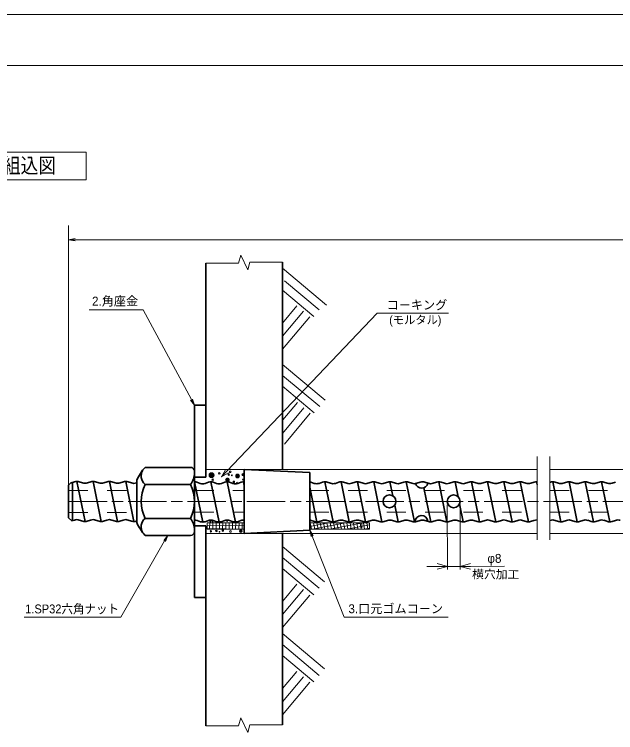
# Model space of a CAD drawing. Units: millimetres at full size, sheet at 1:2.5; details may follow other scales. Extents: x 2161 to 3841, y 1207 to 2409.
# Drawn here: x 2462 to 2930, y 1849 to 2409 of the extents above; entities that cross this region are included whole.
import ezdxf
from ezdxf.enums import TextEntityAlignment as Align

# ---------------------------------------------------------------- set-up
doc = ezdxf.new("R2010")
doc.units = ezdxf.units.MM
doc.header["$LTSCALE"] = 2.5
doc.header["$PDMODE"] = 32
doc.header["$PDSIZE"] = 1.25
doc.linetypes.add('CHAIN', pattern=[18.5, 12, -1.5, 3.5, -1.5])
doc.linetypes.add('DASHED_SPACED', pattern=[12, 6, -6])
for name, color, linetype, lineweight in [('0_2', 7, 'Continuous', 13), ('1 外形線', 7, 'Continuous', 35), ('2 細い実線', 3, 'Continuous', 20), ('3 隠れ線', 2, 'DASHED_SPACED', 13), ('4 中心線', 1, 'CHAIN', 15), ('6 寸法線', 4, 'Continuous', 13), ('7 枠・タイトル', 7, 'Continuous', 13), ('DEFPOINTS_8', 7, 'Continuous', 13)]:
    doc.layers.add(name, color=color, linetype=linetype, lineweight=lineweight)
doc.layers.add('9文字', color=7, linetype='Continuous')
doc.styles.add('ＭＳ Ｐゴシック', font='')
doc.styles.get('ＭＳ Ｐゴシック').set_extended_font_data('MS PGothic')

# ---------------------------------------------------------------- blocks, each defined once
blk = doc.blocks.new('open_arrow')
at = {"color": 0, "linetype": 'Continuous', "lineweight": -2}
blk.add_lwpolyline([(7.5, 1.25), (0, 0), (7.5, -1.25)], dxfattribs=at)

msp = doc.modelspace()

# ---------------------------------------------------------------- hatches: boundary and pattern name
at = {"layer": '2 細い実線'}
for points in [[(2616.948, 2051.124, 1), (2613.781, 2048.906, 1)], [(2634.47, 2048.573, 1), (2636.846, 2050.237, 1)], [(2626.548, 2045.52, 1), (2628.923, 2047.183, 0.41421), (2626.904, 2047.54, 0.41421)], [(2614.01, 2013.838, 1), (2614.901, 2014.462, 0.41421), (2614.144, 2014.595, 0.41421)], [(2614.382, 2005.948, 1), (2615.273, 2006.572, 0.41421), (2614.515, 2006.706, 0.41421)], [(2637.263, 2005.788, 0.41421), (2638.777, 2005.521, 0.41421), (2639.045, 2007.036, 1)]]:
    msp.add_hatch(color=256, dxfattribs=at).paths.add_polyline_path(points)

# ---------------------------------------------------------------- linework, layer by layer
at = {"layer": '0_2'}
for p, q in [((2307.624, 2302.019), (2517.741, 2302.019)), ((2517.741, 2302.019), (2517.741, 2280.448)), ((2307.624, 2280.448), (2517.741, 2280.448))]:
    msp.add_line(p, q, dxfattribs=at)
at = {"layer": '1 外形線'}
for p, q in [((2611.016, 2060.051), (2611.016, 2215.485)), ((2670.647, 2216.269), (2670.647, 2054.602)), ((2602.02, 1954.602), (2602.02, 2104.602)), ((2602.02, 2104.602), (2611.02, 2104.602)), ((2602.02, 2104.602), (2611.02, 2104.602)), ((2602.02, 2104.602), (2611.02, 2104.602)), ((2611.02, 2104.602), (2611.02, 2048.602)), ((2599.02, 2056.152), (2563.52, 2056.152)), ((2602.02, 2006.052), (2602.02, 2053.152)), ((2691.832, 2052.102), (2640.832, 2054.602)), ((2640.832, 2004.602), (2640.832, 2054.602)), ((2691.832, 2007.102), (2691.832, 2052.102)), ((2506.013, 2044.021), (2508.632, 2044.91)), ((2510.4, 2045.202), (2516.75, 2013.862)), ((2514.787, 2044.021), (2512.169, 2044.91)), ((2518.624, 2044.014), (2521.318, 2044.917)), ((2523.066, 2045.202), (2529.416, 2013.862)), ((2527.509, 2044.014), (2524.815, 2044.917)), ((2531.346, 2044.006), (2534.039, 2044.91)), ((2535.768, 2045.195), (2542.116, 2013.862)), ((2540.23, 2044.006), (2537.537, 2044.91)), ((2544.067, 2043.999), (2546.761, 2044.902)), ((2548.489, 2045.188), (2554.838, 2013.855)), ((2552.952, 2043.999), (2550.258, 2044.902)), ((2557.02, 2013.058), (2557.02, 2046.146)), ((2602.02, 2048.602), (2611.02, 2048.602)), ((2602.176, 2044.816), (2608.526, 2013.476)), ((2614.862, 2044.822), (2621.212, 2013.482)), ((2627.548, 2044.829), (2633.898, 2013.489)), ((2640.235, 2044.836), (2640.832, 2041.889)), ((2703.666, 2044.869), (2710.016, 2013.529)), ((2716.352, 2044.876), (2722.702, 2013.536)), ((2729.039, 2044.883), (2735.388, 2013.543)), ((2741.725, 2044.89), (2748.075, 2013.55)), ((2754.411, 2044.896), (2756.649, 2033.853)), ((2767.097, 2044.903), (2773.447, 2013.563)), ((2792.47, 2044.916), (2798.82, 2013.576)), ((2805.156, 2044.923), (2807.542, 2033.148)), ((2817.842, 2044.93), (2824.192, 2013.59)), ((2830.529, 2044.937), (2836.879, 2013.597)), ((2843.215, 2044.943), (2849.565, 2013.603)), ((2855.901, 2044.95), (2862.251, 2013.61)), ((2868.587, 2044.957), (2869.016, 2042.839)), ((2881.274, 2044.963), (2887.624, 2013.623)), ((2893.96, 2044.97), (2900.31, 2013.63)), ((2906.646, 2044.977), (2912.996, 2013.637)), ((2919.332, 2044.984), (2925.682, 2013.644)), ((2505.782, 2043.948), (2504.016, 2042.182)), ((2504.016, 2016.712), (2504.016, 2042.182)), ((2507.016, 2044.362), (2507.016, 2014.563)), ((2556.789, 2043.992), (2557.02, 2044.069)), ((2599.02, 2042.877), (2563.52, 2042.877)), ((2606.563, 2043.634), (2603.945, 2044.524)), ((2610.4, 2043.627), (2613.094, 2044.53)), ((2619.249, 2043.641), (2616.631, 2044.53)), ((2623.086, 2043.634), (2625.78, 2044.537)), ((2631.936, 2043.648), (2629.317, 2044.537)), ((2635.773, 2043.64), (2638.466, 2044.544)), ((2691.832, 2040.657), (2697.33, 2013.523)), ((2695.367, 2043.681), (2692.748, 2044.571)), ((2699.204, 2043.674), (2701.897, 2044.577)), ((2708.053, 2043.688), (2705.435, 2044.577)), ((2711.89, 2043.681), (2714.584, 2044.584)), ((2720.739, 2043.695), (2718.121, 2044.584)), ((2724.576, 2043.687), (2727.27, 2044.591)), ((2733.426, 2043.701), (2730.807, 2044.591)), ((2737.263, 2043.694), (2739.956, 2044.597)), ((2746.112, 2043.708), (2743.493, 2044.597)), ((2749.949, 2043.701), (2752.642, 2044.604)), ((2758.798, 2043.715), (2756.18, 2044.604)), ((2762.635, 2043.708), (2765.329, 2044.611)), ((2771.484, 2043.722), (2768.866, 2044.611)), ((2775.321, 2043.714), (2778.015, 2044.618)), ((2780.735, 2040.214), (2786.134, 2013.57)), ((2784.171, 2043.728), (2781.552, 2044.618)), ((2788.008, 2043.721), (2790.701, 2044.624)), ((2796.857, 2043.735), (2794.238, 2044.624)), ((2800.694, 2043.728), (2803.388, 2044.631)), ((2809.543, 2043.742), (2806.925, 2044.631)), ((2813.38, 2043.734), (2816.074, 2044.638)), ((2822.229, 2043.748), (2819.611, 2044.638)), ((2826.066, 2043.741), (2828.76, 2044.644)), ((2834.916, 2043.755), (2832.297, 2044.644)), ((2838.753, 2043.748), (2841.446, 2044.651)), ((2847.602, 2043.762), (2844.983, 2044.651)), ((2851.439, 2043.755), (2854.133, 2044.658)), ((2860.288, 2043.769), (2857.67, 2044.658)), ((2864.125, 2043.761), (2866.819, 2044.665)), ((2879.016, 2044.507), (2879.505, 2044.671)), ((2885.661, 2043.782), (2883.042, 2044.671)), ((2889.498, 2043.775), (2892.191, 2044.678)), ((2898.347, 2043.789), (2895.728, 2044.678)), ((2902.184, 2043.781), (2904.878, 2044.685)), ((2911.033, 2043.795), (2908.415, 2044.685)), ((2914.87, 2043.788), (2917.564, 2044.691)), ((2923.72, 2043.802), (2921.101, 2044.691)), ((2927.556, 2043.795), (2930.25, 2044.698)), ((2758.096, 2026.711), (2760.761, 2013.556)), ((2808.644, 2027.709), (2811.506, 2013.583)), ((2504.016, 2016.712), (2506.381, 2014.347)), ((2508.451, 2015.05), (2506.381, 2014.347)), ((2512.288, 2015.058), (2514.982, 2014.154)), ((2521.137, 2015.044), (2518.519, 2014.154)), ((2524.974, 2015.051), (2527.668, 2014.148)), ((2533.859, 2015.051), (2531.165, 2014.148)), ((2537.696, 2015.058), (2540.389, 2014.155)), ((2546.58, 2015.058), (2543.887, 2014.155)), ((2550.417, 2015.066), (2553.111, 2014.162)), ((2557.02, 2014.3), (2556.608, 2014.162)), ((2599.02, 2016.327), (2563.52, 2016.327)), ((2604.064, 2014.671), (2606.757, 2013.768)), ((2612.913, 2014.657), (2610.295, 2013.768)), ((2616.75, 2014.678), (2619.444, 2013.775)), ((2625.599, 2014.664), (2622.981, 2013.775)), ((2629.436, 2014.685), (2632.13, 2013.781)), ((2638.286, 2014.67), (2635.667, 2013.781)), ((2692.868, 2014.718), (2695.561, 2013.815)), ((2701.717, 2014.704), (2699.098, 2013.815)), ((2705.554, 2014.725), (2708.247, 2013.822)), ((2714.403, 2014.711), (2711.785, 2013.822)), ((2718.24, 2014.732), (2720.934, 2013.828)), ((2727.089, 2014.717), (2724.471, 2013.828)), ((2730.926, 2014.738), (2733.62, 2013.835)), ((2739.776, 2014.724), (2737.157, 2013.835)), ((2743.613, 2014.745), (2746.306, 2013.842)), ((2752.462, 2014.731), (2749.843, 2013.842)), ((2756.299, 2014.752), (2758.992, 2013.848)), ((2765.148, 2014.738), (2762.53, 2013.848)), ((2768.985, 2014.758), (2771.679, 2013.855)), ((2777.834, 2014.744), (2775.216, 2013.855)), ((2781.671, 2014.765), (2784.365, 2013.862)), ((2790.521, 2014.751), (2787.902, 2013.862)), ((2794.358, 2014.772), (2797.051, 2013.869)), ((2803.207, 2014.758), (2800.588, 2013.869)), ((2807.044, 2014.778), (2809.738, 2013.875)), ((2815.893, 2014.764), (2813.275, 2013.875)), ((2819.73, 2014.785), (2822.424, 2013.882)), ((2828.579, 2014.771), (2825.961, 2013.882)), ((2832.416, 2014.792), (2835.11, 2013.889)), ((2841.266, 2014.778), (2838.647, 2013.889)), ((2845.103, 2014.799), (2847.796, 2013.895)), ((2853.952, 2014.785), (2851.333, 2013.895)), ((2857.789, 2014.805), (2860.483, 2013.902)), ((2866.638, 2014.791), (2864.02, 2013.902)), ((2879.324, 2014.798), (2879.016, 2014.693)), ((2883.161, 2014.819), (2885.855, 2013.915)), ((2892.011, 2014.805), (2889.392, 2013.915)), ((2895.848, 2014.825), (2898.541, 2013.922)), ((2904.697, 2014.811), (2902.078, 2013.922)), ((2908.534, 2014.832), (2911.228, 2013.929)), ((2917.383, 2014.818), (2914.765, 2013.929)), ((2921.22, 2014.839), (2923.914, 2013.936)), ((2930.07, 2014.825), (2927.451, 2013.936)), ((2611.02, 2010.602), (2602.02, 2010.602)), ((2611.015, 1854.61), (2611.023, 2007.102)), ((2611.02, 2010.602), (2611.02, 1954.602)), ((2691.832, 2007.102), (2640.832, 2004.602)), ((2599.02, 2003.052), (2563.52, 2003.052)), ((2670.647, 2004.602), (2670.647, 1855.415)), ((2611.02, 1954.602), (2602.02, 1954.602))]:
    msp.add_line(p, q, dxfattribs=at)
for centre in [(2754.016, 2029.602), (2804.016, 2029.602)]:
    msp.add_circle(centre, 5, dxfattribs=at)
for centre, radius, start, end in [((2593.438, 2029.602), 40, 138.41353, 155.56827), ((2599.02, 2053.152), 3, 360, 90), ((2569.382, 2049.515), 8.855, 149.31835, 228.55034), ((2587.02, 2051.877), 15, 323.1301, 360), ((2510.4, 2039.702), 5.5, 71.24295, 108.75705), ((2523.066, 2039.702), 5.5, 71.46161, 108.53839), ((2535.788, 2039.695), 5.5, 71.46161, 108.53839), ((2548.509, 2039.688), 5.5, 71.46161, 108.53839), ((2602.176, 2039.316), 5.5, 71.24295, 91.6278), ((2614.862, 2039.322), 5.5, 71.24295, 108.75705), ((2627.548, 2039.329), 5.5, 71.24295, 108.75705), ((2640.235, 2039.336), 5.5, 83.76728, 108.75705), ((2690.98, 2039.363), 5.5, 71.24295, 81.08755), ((2703.666, 2039.369), 5.5, 71.24295, 108.75705), ((2716.352, 2039.376), 5.5, 71.24295, 108.75705), ((2729.039, 2039.383), 5.5, 71.24295, 108.75705), ((2741.725, 2039.39), 5.5, 71.24295, 108.75705), ((2754.411, 2039.396), 5.5, 71.24295, 108.75705), ((2767.097, 2039.403), 5.5, 71.24295, 108.75705), ((2779.784, 2039.41), 5.5, 71.24295, 108.75705), ((2792.47, 2039.416), 5.5, 71.24295, 108.75705), ((2805.156, 2039.423), 5.5, 71.24295, 108.75705), ((2817.842, 2039.43), 5.5, 71.24295, 108.75705), ((2830.529, 2039.437), 5.5, 71.24295, 108.75705), ((2843.215, 2039.443), 5.5, 71.24295, 108.75705), ((2855.901, 2039.45), 5.5, 71.24295, 108.75705), ((2868.587, 2039.457), 5.5, 85.52636, 108.75705), ((2881.274, 2039.463), 5.5, 71.24295, 108.75705), ((2893.96, 2039.47), 5.5, 71.24295, 108.75705), ((2906.646, 2039.477), 5.5, 71.24295, 108.75705), ((2919.332, 2039.484), 5.5, 71.24295, 108.75705), ((2504.084, 2049.702), 6, 286.44444, 288.75705), ((2516.717, 2049.702), 6, 251.24295, 288.53839), ((2529.438, 2049.695), 6, 251.24295, 288.53839), ((2542.16, 2049.688), 6, 251.24295, 288.53839), ((2554.881, 2049.68), 6, 251.24295, 288.53839), ((2591.391, 2029.602), 30.871, 154.53143, 205.46857), ((2571.149, 2029.602), 30.871, 334.53143, 25.46858), ((2608.492, 2049.316), 6, 251.24295, 288.53839), ((2621.179, 2049.322), 6, 251.24295, 288.53839), ((2633.865, 2049.329), 6, 251.24295, 288.53839), ((2697.296, 2049.363), 6, 251.24295, 288.53839), ((2709.982, 2049.369), 6, 251.24295, 288.53839), ((2722.669, 2049.376), 6, 251.24295, 288.53839), ((2735.355, 2049.383), 6, 251.24295, 288.53839), ((2748.041, 2049.39), 6, 251.24295, 288.53839), ((2760.727, 2049.396), 6, 251.24295, 288.53839), ((2773.414, 2049.403), 6, 251.24295, 288.53839), ((2779.016, 2044.909), 5, 196.86191, 347.43322), ((2786.1, 2049.41), 6, 251.24295, 288.53839), ((2798.786, 2049.416), 6, 251.24295, 288.53839), ((2811.473, 2049.423), 6, 251.24295, 288.53839), ((2824.159, 2049.43), 6, 251.24295, 288.53839), ((2836.845, 2049.437), 6, 251.24295, 288.53839), ((2849.531, 2049.443), 6, 251.24295, 288.53839), ((2862.218, 2049.45), 6, 251.24295, 288.53839), ((2887.59, 2049.463), 6, 251.24295, 288.53839), ((2900.276, 2049.47), 6, 251.24295, 288.53839), ((2912.963, 2049.477), 6, 251.24295, 288.53839), ((2925.649, 2049.484), 6, 251.24295, 288.53839), ((2779.016, 2013.566), 5, 4.80284, 181.34866), ((2510.38, 2009.369), 6, 71.46161, 108.75705), ((2516.75, 2019.362), 5.5, 251.24295, 288.75705), ((2523.067, 2009.362), 6, 71.46161, 108.75705), ((2529.416, 2019.362), 5.5, 251.46161, 288.53839), ((2535.788, 2009.37), 6, 71.46161, 108.75705), ((2542.138, 2019.37), 5.5, 251.46161, 288.53839), ((2548.51, 2009.377), 6, 71.46161, 108.75705), ((2554.859, 2019.377), 5.5, 251.46161, 288.53839), ((2593.438, 2029.602), 40, 204.43173, 221.58647), ((2569.382, 2009.69), 8.855, 131.44971, 210.68203), ((2587.02, 2007.327), 15, 360, 36.8699), ((2602.156, 2008.969), 6, 71.46161, 91.30298), ((2608.526, 2018.976), 5.5, 251.24295, 288.75705), ((2614.842, 2008.976), 6, 71.46161, 108.75705), ((2621.212, 2018.982), 5.5, 251.24295, 288.75705), ((2627.529, 2008.982), 6, 71.46161, 108.75705), ((2633.898, 2018.989), 5.5, 251.24295, 288.75705), ((2640.215, 2008.989), 6, 84.09842, 108.75705), ((2690.96, 2009.016), 6, 71.46161, 81.64448), ((2697.33, 2019.023), 5.5, 251.24295, 288.75705), ((2703.646, 2009.023), 6, 71.46161, 108.75705), ((2710.016, 2019.029), 5.5, 251.24295, 288.75705), ((2716.332, 2009.029), 6, 71.46161, 108.75705), ((2722.702, 2019.036), 5.5, 251.24295, 288.75705), ((2729.019, 2009.036), 6, 71.46161, 108.75705), ((2735.389, 2019.043), 5.5, 251.24295, 288.75705), ((2741.705, 2009.043), 6, 71.46161, 108.75705), ((2748.075, 2019.05), 5.5, 251.24295, 288.75705), ((2754.391, 2009.05), 6, 71.46161, 108.75705), ((2760.761, 2019.056), 5.5, 251.24295, 288.75705), ((2767.077, 2009.056), 6, 71.46161, 108.75705), ((2773.447, 2019.063), 5.5, 251.24295, 288.75705), ((2779.764, 2009.063), 6, 71.46161, 108.75705), ((2786.134, 2019.07), 5.5, 251.24295, 288.75705), ((2792.45, 2009.07), 6, 71.46161, 108.75705), ((2798.82, 2019.076), 5.5, 251.24295, 288.75705), ((2805.136, 2009.076), 6, 71.46161, 108.75705), ((2811.506, 2019.083), 5.5, 251.24295, 288.75705), ((2817.823, 2009.083), 6, 71.46161, 108.75705), ((2824.192, 2019.09), 5.5, 251.24295, 288.75705), ((2830.509, 2009.09), 6, 71.46161, 108.75705), ((2836.879, 2019.097), 5.5, 251.24295, 288.75705), ((2843.195, 2009.097), 6, 71.46161, 108.75705), ((2849.565, 2019.103), 5.5, 251.24295, 288.75705), ((2855.881, 2009.103), 6, 71.46161, 108.75705), ((2862.251, 2019.11), 5.5, 251.24295, 288.75705), ((2868.568, 2009.11), 6, 85.71023, 108.75705), ((2881.254, 2009.117), 6, 71.46161, 108.75705), ((2887.624, 2019.123), 5.5, 251.24295, 288.75705), ((2893.94, 2009.123), 6, 71.46161, 108.75705), ((2900.31, 2019.13), 5.5, 251.24295, 288.75705), ((2906.626, 2009.13), 6, 71.46161, 108.75705), ((2912.996, 2019.137), 5.5, 251.24295, 288.75705), ((2919.313, 2009.137), 6, 71.46161, 108.75705), ((2925.682, 2019.144), 5.5, 251.24295, 288.75705), ((2931.999, 2009.144), 6, 71.46161, 108.75705), ((2599.02, 2006.052), 3, 270, 360)]:
    msp.add_arc(centre, radius, start, end, dxfattribs=at)
msp.add_point((2639.853, 2050.461), dxfattribs=at)
at = {"layer": '2 細い実線'}
for p, q in [((2638.067, 2221.658), (2636.349, 2215.485)), ((2638.067, 2221.658), (2643.596, 2210.096)), ((2611.016, 2215.485), (2636.349, 2215.485)), ((2645.315, 2216.269), (2643.596, 2210.096)), ((2645.315, 2216.269), (2670.647, 2216.269)), ((2869.016, 1999.602), (2869.016, 2064.602)), ((2879.016, 1999.602), (2879.016, 2064.602)), ((2869.016, 2054.602), (2611.016, 2054.602)), ((3129.016, 2054.602), (2879.016, 2054.602)), ((2612.037, 2012.906), (2640.832, 2012.906)), ((2612.037, 2007.906), (2612.037, 2012.906)), ((2613.897, 2012.906), (2613.81, 2007.906)), ((2616.438, 2012.906), (2616.351, 2007.906)), ((2618.978, 2012.906), (2618.891, 2007.906)), ((2621.519, 2012.906), (2621.431, 2007.906)), ((2624.059, 2012.906), (2623.972, 2007.906)), ((2626.599, 2012.906), (2626.512, 2007.906)), ((2629.14, 2012.906), (2629.052, 2007.906)), ((2631.68, 2012.906), (2631.593, 2007.906)), ((2634.221, 2012.906), (2634.133, 2007.906)), ((2636.761, 2012.906), (2636.674, 2007.906)), ((2639.301, 2012.906), (2639.214, 2007.906)), ((2706.514, 2012.906), (2691.832, 2010.052)), ((2693.202, 2012.906), (2691.832, 2012.64)), ((2691.832, 2012.906), (2738.464, 2012.906)), ((2692.255, 2012.906), (2693.227, 2007.906)), ((2719.826, 2012.906), (2694.103, 2007.906)), ((2694.843, 2012.906), (2695.815, 2007.906)), ((2697.43, 2012.906), (2698.402, 2007.906)), ((2700.018, 2012.906), (2700.99, 2007.906)), ((2702.606, 2012.906), (2703.577, 2007.906)), ((2705.193, 2012.906), (2706.165, 2007.906)), ((2733.137, 2012.906), (2707.415, 2007.906)), ((2707.781, 2012.906), (2708.753, 2007.906)), ((2710.368, 2012.906), (2711.34, 2007.906)), ((2712.956, 2012.906), (2713.928, 2007.906)), ((2715.543, 2012.906), (2716.515, 2007.906)), ((2718.131, 2012.906), (2719.103, 2007.906)), ((2720.718, 2012.906), (2721.69, 2007.906)), ((2738.464, 2011.354), (2720.726, 2007.906)), ((2723.306, 2012.906), (2724.278, 2007.906)), ((2725.893, 2012.906), (2726.865, 2007.906)), ((2728.481, 2012.906), (2729.453, 2007.906)), ((2731.069, 2012.906), (2732.04, 2007.906)), ((2732.464, 2008.906), (2732.464, 2012.906)), ((2733.656, 2012.906), (2734.628, 2007.906)), ((2736.244, 2012.906), (2737.216, 2007.906)), ((2738.464, 2007.906), (2738.464, 2012.906)), ((2612.037, 2011.071), (2640.832, 2010.569)), ((2612.037, 2008.531), (2640.832, 2008.028)), ((2612.037, 2007.906), (2640.832, 2007.906)), ((2691.832, 2007.906), (2738.464, 2007.906)), ((2738.464, 2008.766), (2734.038, 2007.906)), ((2869.016, 2004.602), (2611.016, 2004.602)), ((3129.016, 2004.602), (2879.016, 2004.602)), ((2638.067, 1860.804), (2636.349, 1854.631)), ((2638.067, 1860.804), (2643.596, 1849.242)), ((2611.017, 1854.61), (2636.349, 1854.631)), ((2645.315, 1855.415), (2643.596, 1849.242)), ((2645.315, 1855.415), (2670.647, 1855.415))]:
    msp.add_line(p, q, dxfattribs=at)
at = {"layer": '2 細い実線', "color": 52, "lineweight": 13}
for p, q in [((2705.036, 2182.645), (2670.647, 2211.5)), ((2699.25, 2178.932), (2672.165, 2201.66)), ((2695.032, 2173.905), (2670.647, 2194.367)), ((2670.647, 2168.666), (2681.896, 2182.072)), ((2670.647, 2158.457), (2686.923, 2177.854)), ((2670.647, 2148.248), (2691.95, 2173.636)), ((2703.858, 2108.617), (2670.647, 2136.484)), ((2699.64, 2103.59), (2670.647, 2127.917)), ((2695.421, 2098.563), (2670.647, 2119.351)), ((2671.036, 2093.324), (2682.285, 2106.729)), ((2670.647, 2082.65), (2687.312, 2102.511)), ((2672.23, 2074.327), (2692.34, 2098.293)), ((2703.485, 1966.861), (2670.647, 1994.414)), ((2699.266, 1961.833), (2670.647, 1985.848)), ((2695.048, 1956.806), (2670.647, 1977.281)), ((2670.647, 1941.339), (2686.939, 1960.755)), ((2670.663, 1951.567), (2681.912, 1964.973)), ((2670.647, 1931.129), (2691.966, 1956.537)), ((2703.5, 1898.901), (2670.647, 1926.467)), ((2699.282, 1893.874), (2670.647, 1917.901)), ((2695.063, 1888.846), (2670.647, 1909.334)), ((2670.678, 1883.608), (2681.927, 1897.013)), ((2670.647, 1873.361), (2686.954, 1892.795)), ((2670.647, 1863.151), (2691.982, 1888.577))]:
    msp.add_line(p, q, dxfattribs=at)
at = {"layer": '2 細い実線'}
for centre, radius in [((2615.364, 2050.015), 1.933), ((2621.39, 2051.457), 0.636), ((2629.91, 2052.648), 0.636), ((2635.658, 2049.405), 1.45), ((2627.735, 2046.352), 1.45), ((2631.15, 2049.921), 0.277), ((2635.135, 2044.229), 0.277), ((2614.456, 2014.15), 0.544), ((2616.195, 2013.774), 0.277), ((2627.433, 2014.088), 0.277), ((2614.827, 2006.26), 0.544), ((2621.57, 2005.899), 0.277), ((2630.107, 2006.155), 0.636), ((2638.154, 2006.412), 1.087)]:
    msp.add_circle(centre, radius, dxfattribs=at)
for p in [(2615.338, 2050.995), (2628.767, 2050.54), (2616.253, 2046.537), (2632.752, 2044.848), (2640.212, 2046.6), (2619.187, 2006.518), (2624.157, 2006.853)]:
    msp.add_point(p, dxfattribs=at)
at = {"layer": '3 隠れ線'}
for p, q in [((2504.016, 2038.032), (2557.02, 2038.032)), ((2602.02, 2038.102), (2640.832, 2038.102)), ((2691.832, 2038.102), (2869.016, 2038.102)), ((2879.016, 2038.102), (2944.016, 2038.102)), ((2504.016, 2021.032), (2557.02, 2021.032)), ((2602.02, 2021.102), (2640.832, 2021.102)), ((2691.832, 2021.102), (2869.016, 2021.102)), ((2879.016, 2021.102), (2944.016, 2021.102))]:
    msp.add_line(p, q, dxfattribs=at)
at = {"layer": '4 中心線'}
msp.add_line((2504.016, 2029.602), (3545.483, 2029.602), dxfattribs=at)
at = {"layer": '6 寸法線'}
for p, q in [((2504.016, 2038.642), (2504.016, 2244.846)), ((2504.016, 2029.665), (2504.016, 2233.864)), ((2504.016, 2233.684), (3503.016, 2233.684)), ((2626.202, 2054.203), (2623.123, 2048.808)), ((2623.123, 2048.808), (2627.345, 2053.072)), ((2623.123, 2048.808), (2628.487, 2051.941)), ((2799.022, 2027.04), (2799.132, 1976.366)), ((2809.022, 2027.062), (2809.132, 1976.387)), ((2791.127, 1978.888), (2783.127, 1978.871)), ((2791.122, 1981.032), (2799.127, 1978.906)), ((2799.127, 1978.906), (2791.127, 1978.888)), ((2799.127, 1978.906), (2791.132, 1976.745)), ((2799.127, 1978.906), (2809.127, 1978.927)), ((2809.127, 1978.927), (2817.122, 1981.088)), ((2809.127, 1978.927), (2817.127, 1978.945)), ((2817.131, 1976.801), (2809.127, 1978.927)), ((2817.127, 1978.945), (2843.781, 1979.003))]:
    msp.add_line(p, q, dxfattribs=at)
for points in [[(2602.02, 2104.602), (2599.658, 2109.009), (2562.114, 2179.075), (2520, 2179.075)], [(2627.345, 2053.072), (2744.385, 2176.336), (2800.039, 2176.336)], [(2691.832, 2007.102), (2693.671, 2002.453), (2718.669, 1939.265), (2799.69, 1939.265)], [(2581.27, 2003.052), (2578.778, 1998.717), (2544.606, 1939.265), (2469.404, 1939.265)]]:
    msp.add_lwpolyline(points, dxfattribs=at)
at = {"layer": '7 枠・タイトル'}
msp.add_line((2200.89, 2369.457), (3800.89, 2369.457), dxfattribs=at)
at = {"layer": 'DEFPOINTS_8'}
msp.add_line((2160.89, 2409.457), (3840.89, 2409.457), dxfattribs=at)

# ---------------------------------------------------------------- block references
at = {"layer": '6 寸法線', "xscale": 0.667, "yscale": 0.667}
msp.add_blockref('open_arrow', (2504.016, 2233.684), dxfattribs=at)
for p, rotation in [((2602.02, 2104.602), 118.2), ((2691.832, 2007.102), 291.6), ((2581.27, 2003.052), 240.1)]:
    msp.add_blockref('open_arrow', p, dxfattribs=dict(at, rotation=rotation))

# ---------------------------------------------------------------- texts
at = {"layer": '6 寸法線', "style": 'ＭＳ Ｐゴシック'}
msp.add_text('φ8', height=6.928, rotation=0.125, dxfattribs=at).set_placement((2835.804, 1985.139), align=Align.MIDDLE_CENTER)
at = {"layer": '7 枠・タイトル', "style": 'ＭＳ Ｐゴシック', "width": 0.85}
msp.add_text('ＳＰ レッグドリル\u3000組込図', height=11.88, dxfattribs=at).set_placement((2409.639, 2291.585), align=Align.MIDDLE_CENTER)
at = {"layer": '9文字', "style": 'ＭＳ Ｐゴシック'}
for s, height, p in [('2.角座金', 6.928, (2522.227, 2180.259)), ('コ－キング', 6.928, (2751.819, 2177.207)), ('(モルタル)', 6.433, (2753.791, 2166.013)), ('3.口元ゴムコ－ン', 6.928, (2722.033, 1940.324))]:
    msp.add_text(s, height=height, dxfattribs=at).set_placement(p, align=Align.BOTTOM_LEFT)
at = {"layer": '9文字', "style": 'ＭＳ Ｐゴシック', "width": 1.05}
msp.add_text('横穴加工', height=6.433, rotation=359.541, dxfattribs=at).set_placement((2818.359, 1967.665), align=Align.BOTTOM_LEFT)
at = {"layer": '9文字', "style": 'ＭＳ Ｐゴシック', "width": 0.95}
msp.add_text('1.SP32六角ナット', height=6.928, dxfattribs=at).set_placement((2470.15, 1940.17), align=Align.BOTTOM_LEFT)

doc.saveas('drawing.dxf')
